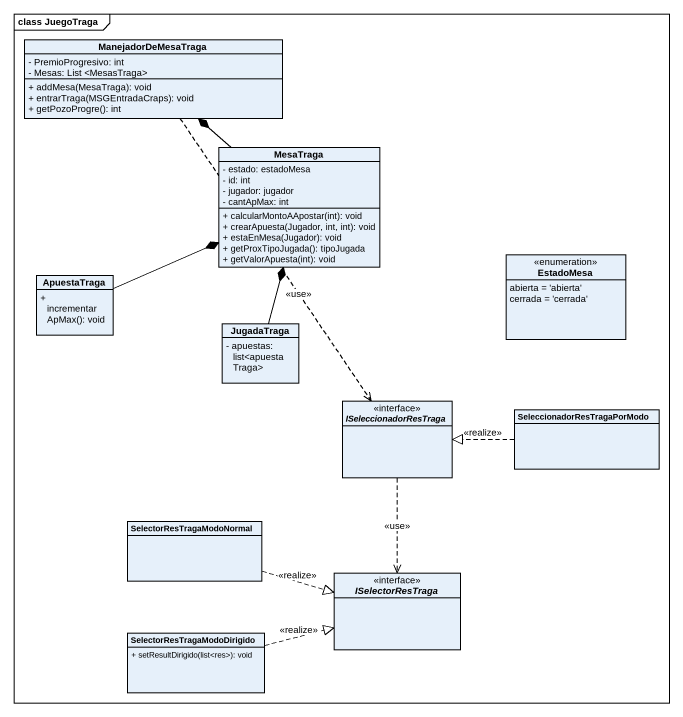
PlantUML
@startuml
mainframe class JuegoTraga
hide circle
hide empty members
skinparam classAttributeIconSize 0
class ManejadorDeMesaTraga {
  - PremioProgresivo: int
  - Mesas: List <MesasTraga>
  + addMesa(MesaTraga): void
  + entrarTraga(MSGEntradaCraps): void
  + getPozoProgre(): int
}
class MesaTraga {
  - estado: estadoMesa
  - id: int
  - jugador: jugador
  - cantApMax: int
  + calcularMontoAApostar(int): void
  + crearApuesta(Jugador, int, int): void
  + estaEnMesa(Jugador): void
  + getProxTipoJugada(): tipoJugada
  + getValorApuesta(int): void
}
enum EstadoMesa {
  abierta = 'abierta'
  cerrada = 'cerrada'
}
class ApuestaTraga {
  + incrementarApMax(): void
}
class JugadaTraga {
  - apuestas: list<apuestaTraga>
}
interface ISeleccionadorResTraga <<interface>>
class SeleccionadorResTragaPorModo
class SelectorResTragaModoNormal
interface ISelectorResTraga <<interface>>
class SelectorResTragaModoDirigido {
  + setResultDirigido(list<res>): void
}
ManejadorDeMesaTraga ..> ISeleccionadorResTraga : <<use>>
MesaTraga -up-* ManejadorDeMesaTraga
ApuestaTraga -right-* MesaTraga
JugadaTraga -up-* MesaTraga
ISeleccionadorResTraga ..> ISelectorResTraga : <<use>>
SeleccionadorResTragaPorModo .left.|> ISeleccionadorResTraga : <<realize>>
SelectorResTragaModoNormal .right.|> ISelectorResTraga : <<realize>>
SelectorResTragaModoDirigido .right.|> ISelectorResTraga : <<realize>>
@enduml
